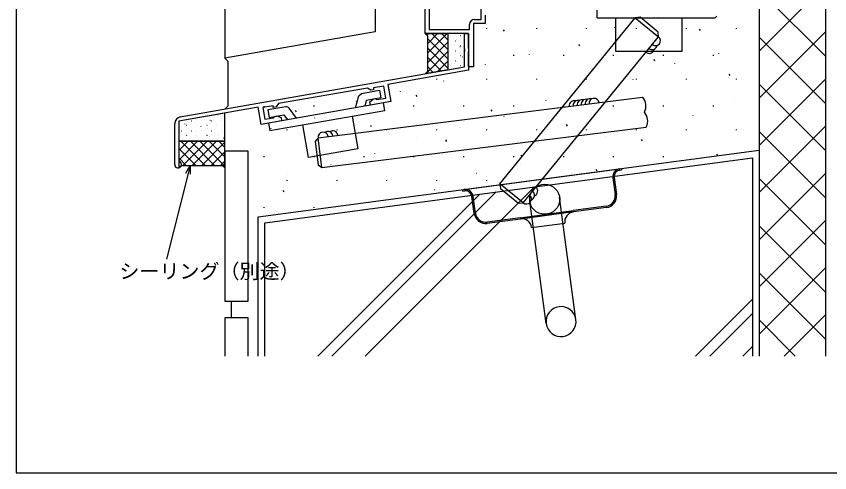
# Model space of a CAD drawing. Units: millimetres, scale not verified. Extents: x -437 to 438, y -344 to 341.
# Drawn here: x -436.8 to -193.1, y -343.5 to -206.6 of the extents above; entities that cross this region are included whole.
import ezdxf
from ezdxf.enums import TextEntityAlignment as Align

# ---------------------------------------------------------------- set-up
doc = ezdxf.new("R2010")
doc.units = ezdxf.units.MM
doc.header["$LTSCALE"] = 2
for name, color, linetype in [('0-2_YKK_11', 7, 'Continuous'), ('0-3_YKK_12', 2, 'Continuous'), ('0-4_YKK_13', 4, 'Continuous'), ('0-5_YKK_D', 6, 'Continuous'), ('0-6_YKK_ZWAK', 7, 'Continuous'), ('0-7_YSS_K', 3, 'Continuous')]:
    doc.layers.add(name, color=color, linetype=linetype)
doc.styles.add('ＭＳ ゴシック', font='')
doc.styles.get('ＭＳ ゴシック').set_extended_font_data('MS Gothic')

msp = doc.modelspace()

# ---------------------------------------------------------------- linework, layer by layer
at = {"layer": '0-2_YKK_11'}
for p, q in [((-313.406, -211.787), (-313.863, -212.244)), ((-307.749, -211.787), (-313.571, -217.609)), ((-310.577, -211.787), (-313.571, -214.78)), ((-307.521, -216.557), (-312.292, -211.787)), ((-307.521, -213.729), (-309.463, -211.787)), ((-307.521, -219.385), (-313.571, -213.335)), ((-307.521, -214.387), (-313.571, -220.437)), ((-306.746, -212.407), (-306.696, -212.407)), ((-305.321, -214.022), (-305.271, -214.022)), ((-304.814, -213.702), (-304.805, -213.699)), ((-303.706, -212.407), (-303.656, -212.407)), ((-307.521, -222.214), (-313.571, -216.164)), ((-306.746, -215.397), (-306.696, -215.397)), ((-303.887, -215.718), (-303.804, -215.663)), ((-303.838, -216.198), (-303.829, -216.194)), ((-303.706, -215.397), (-303.656, -215.397)), ((-307.521, -217.216), (-314.141, -223.835)), ((-309.539, -223.024), (-313.571, -218.992)), ((-306.958, -217.303), (-306.949, -217.299)), ((-306.746, -218.387), (-306.696, -218.387)), ((-305.321, -217.012), (-305.271, -217.012)), ((-303.706, -218.387), (-303.656, -218.387)), ((-303.192, -218.81), (-303.183, -218.806)), ((-302.521, -217.245), (-302.401, -217.062)), ((-307.521, -220.044), (-310.707, -223.23)), ((-306.746, -221.377), (-306.696, -221.377)), ((-305.983, -219.798), (-305.973, -219.795)), ((-305.321, -220.002), (-305.271, -220.002)), ((-304.772, -220.221), (-304.688, -220.166)), ((-303.706, -221.377), (-303.656, -221.377)), ((-302.593, -221.439), (-302.589, -221.437)), ((-311.944, -223.448), (-313.571, -221.821)), ((-376.67, -236.327), (-376.62, -236.327)), ((-389.321, -251.091), (-389.321, -238.769)), ((-384.365, -237.942), (-384.315, -237.942)), ((-383.298, -238.653), (-383.289, -238.649)), ((-381.325, -237.942), (-381.275, -237.942)), ((-380.555, -237.681), (-380.546, -237.678)), ((-378.775, -237.858), (-378.692, -237.803)), ((-378.285, -237.942), (-378.235, -237.942)), ((-377.435, -236.576), (-377.426, -236.573)), ((-375.245, -237.942), (-375.195, -237.942)), ((-387.405, -240.932), (-387.355, -240.932)), ((-386.267, -238.899), (-386.183, -238.844)), ((-386.089, -239.641), (-386.079, -239.637)), ((-385.79, -239.317), (-385.74, -239.317)), ((-384.365, -240.932), (-384.315, -240.932)), ((-382.75, -239.317), (-382.7, -239.317)), ((-381.464, -239.638), (-381.381, -239.583)), ((-381.325, -240.932), (-381.275, -240.932)), ((-379.71, -239.317), (-379.66, -239.317)), ((-379.579, -240.177), (-379.57, -240.173)), ((-378.285, -240.932), (-378.235, -240.932)), ((-376.789, -239.188), (-376.78, -239.185)), ((-376.67, -239.317), (-376.62, -239.317)), ((-375.245, -240.932), (-375.195, -240.932)), ((-387.151, -243.402), (-387.068, -243.347)), ((-385.79, -242.307), (-385.74, -242.307)), ((-385.443, -242.253), (-385.433, -242.249)), ((-382.75, -242.307), (-382.7, -242.307)), ((-382.7, -241.281), (-382.69, -241.278)), ((-379.71, -242.307), (-379.66, -242.307)), ((-379.659, -242.361), (-379.576, -242.306)), ((-378.933, -242.789), (-378.924, -242.785)), ((-376.67, -242.307), (-376.62, -242.307)), ((-376.19, -241.817), (-376.181, -241.814)), ((-374.857, -243.1), (-374.773, -243.045)), ((-374.325, -244.091), (-388.121, -244.091)), ((-388.121, -246.9), (-385.312, -244.091)), ((-388.121, -249.728), (-382.484, -244.091)), ((-380.222, -251.341), (-387.472, -244.091)), ((-387.405, -243.922), (-387.355, -243.922)), ((-386.906, -251.341), (-379.656, -244.091)), ((-377.393, -251.341), (-384.643, -244.091)), ((-384.365, -243.922), (-384.315, -243.922)), ((-384.077, -251.341), (-376.827, -244.091)), ((-382.273, -244.091), (-382.265, -244.086)), ((-374.325, -251.58), (-381.815, -244.091)), ((-381.724, -243.777), (-381.714, -243.773)), ((-381.325, -243.922), (-381.275, -243.922)), ((-381.249, -251.341), (-374.325, -244.418)), ((-374.325, -248.752), (-378.986, -244.091)), ((-378.285, -243.922), (-378.235, -243.922)), ((-374.325, -245.923), (-376.158, -244.091)), ((-375.245, -243.922), (-375.195, -243.922)), ((-383.05, -251.341), (-388.121, -246.27)), ((-378.42, -251.341), (-374.325, -247.246)), ((-385.878, -251.341), (-388.121, -249.098)), ((-375.592, -251.341), (-374.325, -250.075)), ((-388.039, -252.009), (-388.121, -251.927))]:
    msp.add_line(p, q, dxfattribs=at)
for points in [[(-296.321, -206.259), (-296.321, -208.787), (-299.821, -208.787), (-299.821, -221.787), (-301.321, -221.787), (-301.321, -217.245), (-301.201, -217.062), (-301.201, -216.512), (-301.321, -216.328), (-301.321, -211.787), (-314.321, -211.787), (-314.321, -199.787)], [(-299.521, -207.587), (-297.521, -207.587), (-297.521, -200.75), (-304.3, -200.987), (-313.121, -200.987), (-313.121, -210.587)], [(-313.121, -210.587), (-301.021, -210.587), (-301.021, -209.087)], [(-302.521, -216.328), (-302.521, -211.787), (-301.321, -211.787), (-301.321, -222.793), (-325.522, -227.06), (-324.619, -232.181), (-330.725, -233.258), (-330.898, -232.273), (-329.902, -231.437), (-329.238, -231.32), (-329.013, -231.458), (-328.787, -231.596), (-326.125, -231.126), (-326.75, -227.581), (-329.768, -228.113), (-329.768, -228.672), (-330.643, -228.826), (-331.628, -228.137), (-358.217, -232.825), (-358.907, -233.81), (-359.895, -233.984), (-359.895, -233.425), (-362.991, -233.971), (-362.366, -237.517), (-359.704, -237.047), (-359.539, -236.841), (-359.374, -236.634), (-358.71, -236.517), (-357.488, -236.961), (-357.314, -237.946), (-363.42, -239.023), (-364.323, -233.902), (-388.121, -238.098), (-388.121, -249.891), (-387.937, -250.168)], [(-302.401, -217.062), (-302.401, -216.512), (-302.521, -216.328)], [(-387.668, -236.8), (-302.521, -221.786), (-302.521, -217.245)], [(-388.121, -244.091), (-388.121, -252.091), (-387.371, -251.341), (-375.075, -251.341), (-374.325, -252.091), (-374.325, -244.091)]]:
    msp.add_lwpolyline(points, dxfattribs=at)
for points in [[(-307.521, -211.787), (-307.521, -222.668), (-314.321, -223.867), (-313.571, -223.117), (-313.571, -212.537), (-314.321, -211.787)], [(-307.521, -211.787), (-307.521, -222.668), (-302.521, -221.787), (-302.521, -211.787)], [(-374.325, -235.665), (-388.121, -238.098), (-388.121, -244.091), (-374.325, -244.091)]]:
    msp.add_lwpolyline(points, close=True, dxfattribs=at)
for centre, radius, start, end in [((-299.521, -209.087), 1.5, 90.00001, 179.99999), ((-387.321, -238.769), 2, 99.99999, 180.00002), ((-388.321, -251.091), 1, 180.00002, 67.38012)]:
    msp.add_arc(centre, radius, start, end, dxfattribs=at)
at = {"layer": '0-3_YKK_12'}
msp.add_lwpolyline([(-314.321, -211.487), (-314.321, -211.787), (-314.021, -211.787)], dxfattribs=at)
at = {"layer": '0-4_YKK_13'}
for p, q in [((-262.821, -207.086), (-262.821, -204.786)), ((-262.821, -207.086), (-227.821, -207.087)), ((-237.321, -217.087), (-237.321, -207.087)), ((-333.371, -229.764), (-327.955, -228.809)), ((-352.883, -237.165), (-355.032, -234.193)), ((-302.615, -258.559), (-256.027, -252.347)), ((-256.027, -252.347), (-255.532, -252.281)), ((-255.974, -252.744), (-255.479, -252.678)), ((-255.532, -252.281), (-255.479, -252.678)), ((-258.089, -255.044), (-257.415, -260.099)), ((-257.693, -254.991), (-257.019, -260.046)), ((-303.111, -258.625), (-302.615, -258.559)), ((-303.058, -259.022), (-303.111, -258.625)), ((-303.058, -259.022), (-302.562, -258.956)), ((-299.641, -265.729), (-300.315, -260.674)), ((-299.245, -265.676), (-299.919, -260.621)), ((-278.085, -298.77), (-282.976, -262.094)), ((-269.164, -297.58), (-274.054, -260.905)), ((-285.85, -267.018), (-269.99, -264.903)), ((-269.938, -265.299), (-285.797, -267.414)), ((-260.078, -263.581), (-269.99, -264.903)), ((-260.025, -263.978), (-269.938, -265.299)), ((-285.85, -267.018), (-295.762, -268.339)), ((-285.797, -267.414), (-295.71, -268.736)), ((-282.427, -269.991), (-272.515, -268.67))]:
    msp.add_line(p, q, dxfattribs=at)
for points in [[(-257.321, -207.087), (-257.321, -217.087), (-237.321, -217.087)], [(-327.955, -228.809), (-327.556, -231.074), (-331.987, -231.856), (-332.399, -233.553)], [(-335.156, -234.039), (-334.154, -230.511), (-333.371, -229.764)], [(-356.022, -233.758), (-361.438, -234.713), (-361.039, -236.978), (-356.607, -236.197), (-355.542, -237.634)], [(-336.234, -236.565), (-334.498, -246.413), (-349.27, -249.017), (-351.006, -239.169)]]:
    msp.add_lwpolyline(points, dxfattribs=at)
msp.add_lwpolyline([(-326.785, -232.563), (-361.254, -238.641), (-360.854, -240.906), (-326.386, -234.828)], close=True, dxfattribs=at)
msp.add_circle((-278.515, -261.5), 4.5, dxfattribs=at)
for centre, radius, start, end in [((-227.821, -206.087), 1, 270, 328.29252), ((-355.881, -234.782), 1.034, 34.76283, 97.857), ((-255.71, -254.726), 2.4, 97.59464, 187.59464), ((-255.71, -254.726), 2, 97.59464, 187.59464), ((-302.298, -260.938), 2.4, 7.59464, 97.59464), ((-302.298, -260.938), 2, 7.59464, 97.59464), ((-260.488, -260.508), 3.1, 277.59464, 7.59464), ((-260.488, -260.508), 3.5, 277.59464, 7.59464), ((-269.541, -268.273), 3, 97.59464, 187.59464), ((-296.172, -265.266), 3.5, 187.59464, 277.59464), ((-296.172, -265.266), 3.1, 187.59464, 277.59464), ((-285.401, -270.388), 3, 7.59464, 97.59464), ((-273.625, -298.175), 4.5, 7.59464, 187.59464), ((-273.625, -298.175), 4.5, 187.59464, 7.59464)]:
    msp.add_arc(centre, radius, start, end, dxfattribs=at)
at = {"layer": '0-5_YKK_D'}
for points in [[(-384.73, -251.341), (-385.35, -253.815), (-391.785, -279.497)], [(-386.013, -253.648), (-384.73, -251.341), (-384.687, -253.981)]]:
    msp.add_lwpolyline(points, dxfattribs=at)
at = {"layer": '0-6_YKK_ZWAK'}
msp.add_line((-436.8, 306.5), (-436.8, -343.5), dxfattribs=at)
msp.add_lwpolyline([(-436.8, -343.5), (438.2, -343.5), (438.2, 306.5)], dxfattribs=at)
at = {"layer": '0-7_YSS_K'}
for p, q in [((-374.321, -23.324), (-374.321, -219.215)), ((-329.321, -23.324), (-329.321, -211.28)), ((-194.321, -308.5), (-194.321, -176.787)), ((-214.321, -196.287), (-214.321, -246.787)), ((-214.321, -217.063), (-194.321, -197.063)), ((-194.321, -218.699), (-214.321, -198.699)), ((-291.925, -256.874), (-251.375, -207.07)), ((-244.493, -207.003), (-244.476, -207.05)), ((-329.321, -211.28), (-374.321, -219.215)), ((-295.955, -210.192), (-295.955, -210.39)), ((-290.908, -210.679), (-290.632, -211.096)), ((-281.005, -210.14), (-281.005, -210.39)), ((-266.055, -210.14), (-266.055, -210.39)), ((-257.637, -209.998), (-257.621, -210.045)), ((-251.105, -210.14), (-251.105, -210.39)), ((-236.155, -210.14), (-236.155, -210.39)), ((-232.26, -210.499), (-231.984, -210.916)), ((-221.205, -210.14), (-221.205, -210.39)), ((-214.321, -231.205), (-194.321, -211.205)), ((-284.946, -262.557), (-244.396, -212.753)), ((-194.321, -232.842), (-214.321, -212.842)), ((-270.114, -214.877), (-270.097, -214.925)), ((-268.392, -215.102), (-268.116, -215.518)), ((-373.321, -220.215), (-374.321, -219.215)), ((-287.88, -218.215), (-287.88, -218.465)), ((-283.175, -218.108), (-283.158, -218.155)), ((-272.93, -218.215), (-272.93, -218.465)), ((-257.98, -218.215), (-257.98, -218.465)), ((-243.03, -218.215), (-243.03, -218.465)), ((-228.08, -218.215), (-228.08, -218.465)), ((-226.492, -217.724), (-226.475, -217.771)), ((-373.321, -233.446), (-373.321, -220.215)), ((-296.319, -221.102), (-296.303, -221.149)), ((-245.876, -219.524), (-245.6, -219.941)), ((-239.636, -220.719), (-239.619, -220.766)), ((-223.36, -223.946), (-223.084, -224.363)), ((-310.905, -225.34), (-310.905, -225.59)), ((-308.796, -225.982), (-308.78, -226.029)), ((-295.955, -225.34), (-295.955, -225.59)), ((-281.005, -225.34), (-281.005, -225.59)), ((-266.055, -225.34), (-266.055, -225.59)), ((-252.113, -225.598), (-252.096, -225.646)), ((-251.105, -225.34), (-251.105, -225.59)), ((-236.155, -225.34), (-236.155, -225.59)), ((-221.205, -225.34), (-221.205, -225.59)), ((-214.321, -245.347), (-194.321, -225.347)), ((-265.174, -228.829), (-265.157, -228.876)), ((-194.321, -246.984), (-214.321, -226.984)), ((-346.401, -243.056), (-249.204, -230.901)), ((-321.857, -229.212), (-321.84, -229.259)), ((-317.119, -230.271), (-316.843, -230.687)), ((-221.635, -231.44), (-221.618, -231.487)), ((-373.321, -233.446), (-374.321, -234.446)), ((-362.63, -233.603), (-362.63, -233.665)), ((-347.68, -233.415), (-347.68, -233.665)), ((-335.002, -232.206), (-334.985, -232.253)), ((-332.73, -233.415), (-332.73, -233.665)), ((-317.78, -233.415), (-317.78, -233.665)), ((-302.83, -233.415), (-302.83, -233.665)), ((-287.88, -233.415), (-287.88, -233.665)), ((-278.318, -231.823), (-278.301, -231.87)), ((-272.93, -233.415), (-272.93, -233.665)), ((-257.98, -233.415), (-257.98, -233.665)), ((-243.03, -233.415), (-243.03, -233.665)), ((-228.08, -233.415), (-228.08, -233.665)), ((-353.251, -234.873), (-352.975, -235.29)), ((-294.603, -234.693), (-294.327, -235.11)), ((-234.112, -236.319), (-234.095, -236.367)), ((-347.478, -237.086), (-347.462, -237.133)), ((-290.795, -236.703), (-290.778, -236.75)), ((-360.539, -240.316), (-360.523, -240.363)), ((-355.755, -240.54), (-355.755, -240.79)), ((-345.284, -251.987), (-248.087, -239.832)), ((-340.805, -240.54), (-340.805, -240.79)), ((-330.735, -239.295), (-330.459, -239.712)), ((-325.855, -240.54), (-325.855, -240.79)), ((-310.905, -240.54), (-310.905, -240.79)), ((-303.856, -239.933), (-303.839, -239.98)), ((-295.955, -240.54), (-295.955, -240.79)), ((-281.005, -240.54), (-281.005, -240.79)), ((-272.087, -239.115), (-271.811, -239.532)), ((-266.055, -240.54), (-266.055, -240.79)), ((-251.105, -240.54), (-251.105, -240.79)), ((-247.173, -239.55), (-247.156, -239.597)), ((-236.155, -240.54), (-236.155, -240.79)), ((-221.205, -240.54), (-221.205, -240.79)), ((-214.321, -259.489), (-194.321, -239.489)), ((-194.321, -261.126), (-214.321, -241.126)), ((-317, -242.927), (-316.984, -242.974)), ((-260.317, -242.544), (-260.3, -242.591)), ((-249.571, -243.537), (-249.295, -243.954)), ((-308.219, -243.717), (-307.943, -244.134)), ((-329.477, -247.807), (-329.46, -247.854)), ((-285.703, -248.139), (-285.427, -248.556)), ((-272.794, -247.424), (-272.777, -247.471)), ((-227.055, -247.959), (-226.779, -248.376)), ((-362.63, -248.615), (-362.63, -248.865)), ((-347.68, -248.615), (-347.68, -248.865)), ((-332.73, -248.615), (-332.73, -248.865)), ((-317.78, -248.615), (-317.78, -248.865)), ((-302.83, -248.615), (-302.83, -248.865)), ((-287.88, -248.615), (-287.88, -248.865)), ((-285.855, -250.654), (-285.838, -250.701)), ((-272.93, -248.615), (-272.93, -248.865)), ((-257.98, -248.615), (-257.98, -248.865)), ((-243.03, -248.615), (-243.03, -248.865)), ((-228.08, -248.615), (-228.08, -248.621)), ((-342.538, -251.037), (-342.521, -251.084)), ((-263.187, -252.561), (-262.911, -252.978)), ((-355.755, -255.74), (-355.755, -255.99)), ((-355.682, -254.032), (-355.666, -254.079)), ((-340.805, -255.74), (-340.805, -255.99)), ((-325.855, -255.74), (-325.855, -255.99)), ((-310.905, -255.74), (-310.905, -255.99)), ((-298.999, -253.648), (-298.982, -253.695)), ((-295.955, -255.74), (-295.955, -255.99)), ((-214.321, -273.631), (-194.321, -253.631)), ((-194.321, -275.268), (-214.321, -255.268)), ((-332.338, -308.5), (-281.615, -257.777)), ((-356.946, -258.886), (-356.67, -259.303)), ((-346.48, -308.5), (-297.933, -259.952)), ((-342.238, -308.5), (-293.037, -259.3)), ((-311.476, -258.528), (-311.459, -258.575)), ((-362.63, -263.815), (-362.63, -264.065)), ((-347.68, -263.815), (-347.68, -264.065)), ((-214.321, -287.773), (-194.321, -267.773)), ((-194.321, -289.41), (-214.321, -269.41)), ((-214.321, -301.915), (-194.321, -281.915)), ((-194.321, -303.552), (-214.321, -283.552)), ((-372.321, -297.091), (-372.321, -292.091)), ((-233.343, -308.5), (-216.321, -291.478)), ((-229.1, -308.5), (-216.321, -295.721)), ((-206.764, -308.5), (-194.321, -296.058)), ((-203.516, -308.5), (-214.321, -297.694)), ((-219.201, -308.5), (-216.321, -305.62))]:
    msp.add_line(p, q, dxfattribs=at)
for points in [[(-251.375, -207.071), (-244.395, -212.753), (-244.539, -211.347), (-249.968, -206.927)], [(-345.284, -251.987), (-346.401, -243.056), (-347.269, -244.172), (-346.4, -251.118)], [(-367.321, -247.091), (-374.321, -247.091), (-374.321, -292.091), (-367.321, -292.091)], [(-284.946, -262.557), (-291.925, -256.874), (-291.781, -258.281), (-286.353, -262.701)]]:
    msp.add_lwpolyline(points, close=True, dxfattribs=at)
for points in [[(-364.321, -308.5), (-364.321, -266.787), (-214.321, -246.787), (-214.321, -308.5)], [(-362.321, -308.5), (-362.321, -268.538), (-216.321, -249.071), (-216.321, -308.5)], [(-367.321, -308.5), (-367.321, -297.091), (-374.321, -297.091), (-374.321, -308.5)]]:
    msp.add_lwpolyline(points, dxfattribs=at)
for centre, radius, start, end in [((-245.342, -213.917), 1.5, 230.84606, 50.84604), ((-247.236, -216.244), 1.5, 230.84606, 350.84607), ((-246.289, -215.081), 1.5, 230.84606, 350.84607), ((-264.901, -232.864), 1.5, 73.54993, 187.1281), ((-263.71, -232.715), 1.5, 7.1281, 187.1281), ((-252.206, -233.544), 4, 332.89926, 41.35695), ((-269.664, -233.46), 1.5, 73.54993, 187.1281), ((-268.473, -233.311), 1.5, 73.54993, 187.1281), ((-267.282, -233.162), 1.5, 73.54993, 187.1281), ((-266.092, -233.013), 1.5, 73.54993, 187.1281), ((-251.648, -238.01), 4, 332.89926, 41.35695), ((-343.424, -242.684), 1.5, 7.12811, 127.12812), ((-341.936, -242.498), 1.5, 7.12811, 127.12812), ((-344.912, -242.87), 1.5, 7.12811, 187.12809), ((-282.105, -259.067), 1.5, 290.84604, 50.84605), ((-283.999, -261.394), 1.5, 230.84607, 50.84605), ((-283.052, -260.23), 1.5, 290.84604, 50.84605)]:
    msp.add_arc(centre, radius, start, end, dxfattribs=at)

# ---------------------------------------------------------------- texts
at = {"layer": '0-5_YKK_D', "style": 'ＭＳ ゴシック'}
msp.add_text('シーリング（別途）', height=4.399, dxfattribs=at).set_placement((-405.915, -286.597), align=Align.BOTTOM_LEFT)

doc.saveas('drawing.dxf')
